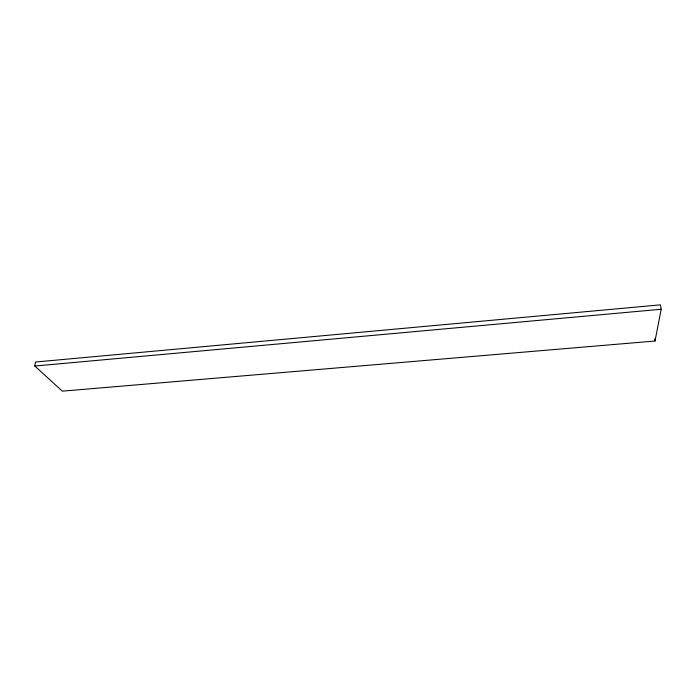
<?xml version="1.0" encoding="UTF-8"?>
<svg xmlns="http://www.w3.org/2000/svg" width="696" height="696" viewBox="0 0 696 696"><rect width="100%" height="100%" fill="white"/><g stroke="black" fill="none" stroke-linecap="round" stroke-linejoin="round"><path stroke-width="1.04" d="M34.8 366.026L35.513 362.016L660.426 304.848L661.2 309.259L655.006 341.023L62.336 391.152L34.8 366.026L661.2 309.259M654.658 338.909L655.006 341.023"/></g></svg>
